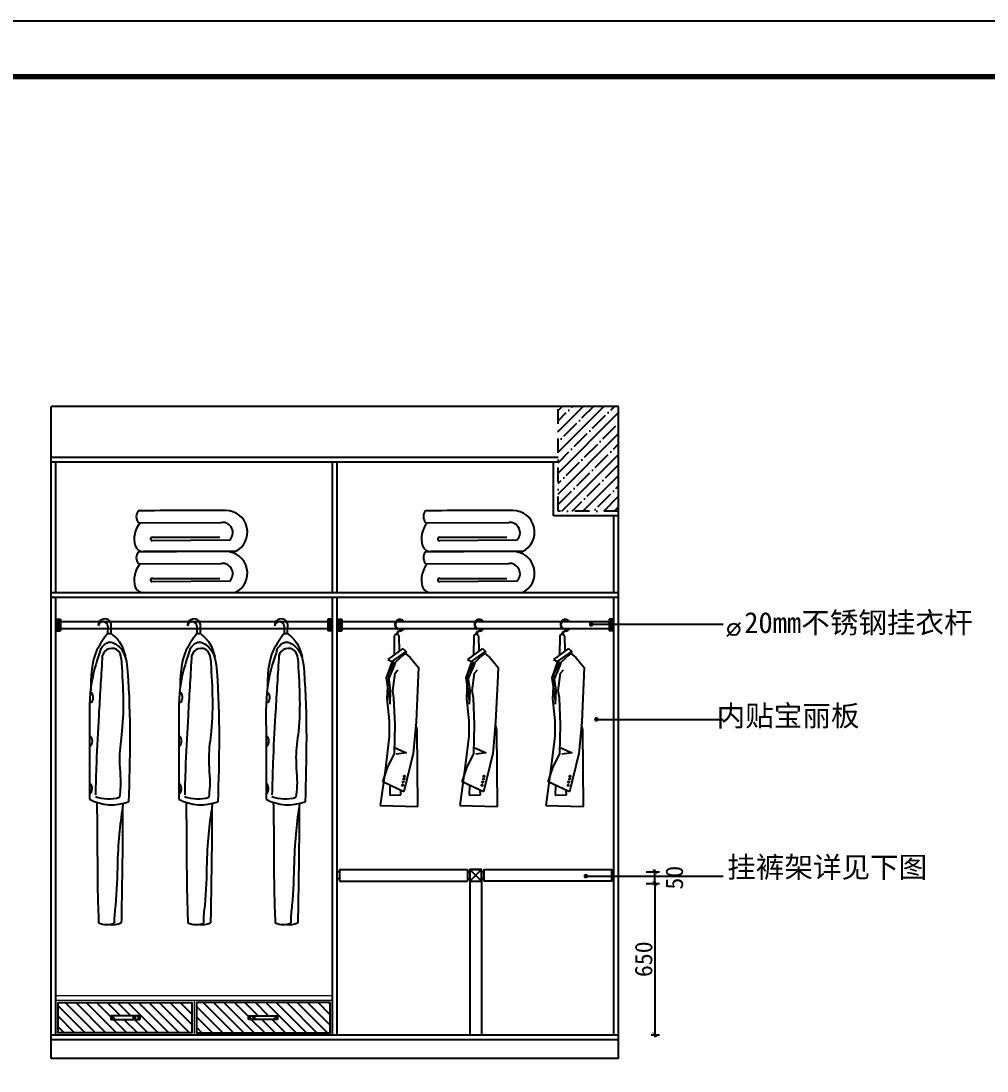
# Model space of a CAD drawing. Header units: millimetres. Extents: x 71641 to 191108, y -23091 to 29972.
# Drawn here: x 136820 to 140970, y -5648 to -1139 of the extents above; entities that cross this region are included whole.
import ezdxf

# ---------------------------------------------------------------- set-up
doc = ezdxf.new("R2010")
doc.units = ezdxf.units.MM
doc.linetypes.add('DASHDOT2', pattern=[0.5, 0.25, -0.125, 0, -0.125])
doc.layers.add('00', color=1, linetype='Continuous')
doc.layers.add('LAYER4', color=4, linetype='Continuous')
doc.layers.add('4', color=4, linetype='Continuous', lineweight=5)
doc.styles.add('200', font='SimSun.ttf', dxfattribs={"height": 600})
doc.styles.add('30', font='SimSun.ttf', dxfattribs={"height": 75})
doc.dimstyles.new('30', dxfattribs={"dimscale": 0, "dimtxt": 90, "dimasz": 20, "dimexe": 20, "dimexo": 20, "dimgap": 10, "dimtad": 1, "dimdec": 0, "dimzin": 0, "dimdsep": 46, "dimtxsty": '30', "dimblk": 'ARCHTICK', "dimcen": 20, "dimdle": 10, "dimclrd": 8, "dimclre": 8, "dimclrt": 2, "dimadec": 0, "dimazin": 0, "dimtfac": 1, "dimtdec": 0, "dimtmove": 2, "dimatfit": 3, "dimldrblk": 'DOT', "dimfxl": 0, "dimtolj": 2, "dimtzin": 0, "dimlwd": -1, "dimarcsym": 0})

# ---------------------------------------------------------------- blocks, each defined once
blk = doc.blocks.new('215')
at = {"color": 191}
for p, q in [((-39637.6, 51830.6), (-39638.2, 51735.3)), ((-39611.1, 51755.3), (-39612.9, 51829.5)), ((-39593.8, 51768.2), (-39669.5, 51712.1)), ((-39593.8, 51768.2), (-39578.1, 51752.5)), ((-39634.6, 51695.7), (-39601.4, 51728.5)), ((-39576.8, 51747), (-39601.4, 51728.5)), ((-39581.7, 51743.3), (-39557.8, 51722.7)), ((-39576.8, 51747), (-39578.1, 51752.5)), ((-39557.5, 51722.6), (-39516.5, 51672.9)), ((-39632.4, 51694.8), (-39669.7, 51608.6)), ((-39669.5, 51712.1), (-39632.4, 51694.7)), ((-39516.5, 51672.9), (-39519.4, 51596.9)), ((-39669.7, 51608.6), (-39674.6, 51517.9)), ((-39519.4, 51596.9), (-39528.2, 51400.9)), ((-39674.6, 51517.9), (-39662.9, 51406.8)), ((-39662.9, 51406.8), (-39662.9, 51327.8)), ((-39522.3, 51360), (-39529.3, 51388.9)), ((-39519.4, 50979.4), (-39522.3, 51360)), ((-39662.9, 51327.8), (-39683.4, 51156.8)), ((-39683.4, 51157.8), (-39707.5, 50984.3)), ((-39683.4, 51156.8), (-39683.4, 51157.8)), ((-39707.5, 50984.3), (-39519.4, 50979.4))]:
    blk.add_line(p, q, dxfattribs=at)
at = {"color": 8}
for p, q in [((-39648.1, 51702), (-39578.1, 51752.5)), ((-39648.1, 51702), (-39677.7, 51622)), ((-39668.5, 51638.4), (-39637.7, 51697.1)), ((-39677.7, 51622), (-39661.2, 51508.4)), ((-39668.5, 51638.4), (-39657.1, 51557.7)), ((-39645.3, 51555.9), (-39633.6, 51643.7)), ((-39633.6, 51643.7), (-39619, 51661.2)), ((-39657.1, 51557.7), (-39659.8, 51489.2)), ((-39639.5, 51520.8), (-39645.3, 51555.9)), ((-39633.6, 51386.3), (-39639.5, 51520.8)), ((-39528.2, 51400.9), (-39542.8, 51243)), ((-39636.5, 51243), (-39633.6, 51386.3)), ((-39671.7, 51172.4), (-39636.5, 51243)), ((-39632.3, 51271.3), (-39575.9, 51247.8)), ((-39575.9, 51247.8), (-39627.6, 51240.3)), ((-39542.8, 51243), (-39589.4, 51052.2)), ((-39694.8, 51102), (-39671.7, 51172.4)), ((-39589.4, 51052.2), (-39694.8, 51102)), ((-39659.4, 51085.3), (-39660.3, 51035.6)), ((-39660.3, 51035.6), (-39604.4, 51036.6)), ((-39604.4, 51036.6), (-39605.1, 51059.6))]:
    blk.add_line(p, q, dxfattribs=at)
at = {"color": 191}
blk.add_circle((-39623.2, 51867.1), 2.65, dxfattribs=at)
at = {"color": 8}
for centre in [(-39595.8, 51085), (-39592.8, 51101.4), (-39588.8, 51116.7), (-39586.5, 51130.1)]:
    blk.add_circle(centre, 3.29, dxfattribs=at)
at = {"color": 191}
for centre, radius, start, end in [((-39609.6, 51887.2), 25.1, 58.8889, 230.4094), ((-39609.6, 51887.2), 22.4, 58.8889, 230.4094), ((-39611.7, 51883.6), 26.6, 46.2084, 58.8889), ((-39611.7, 51883.6), 29.3, 40.831, 58.8889), ((-39625.5, 51823.9), 13.9, 24.2419, 150.7783), ((-39604.9, 51835.5), 22, 98.1438, 177.8717), ((-39604.9, 51835.5), 19.2, 98.1438, 177.7449), ((-39611.7, 51883.6), 26.6, 278.1438, 320.7311), ((-39611.7, 51883.6), 29.3, 278.1438, 325.0188)]:
    blk.add_arc(centre, radius, start, end, dxfattribs=at)
blk = doc.blocks.new('_ARCHTICK')
at = {"color": 0, "linetype": 'ByBlock', "const_width": 0.15}
blk.add_lwpolyline([(-0.5, -0.5), (0.5, 0.5)], dxfattribs=at)
blk = doc.blocks.new('*D231')
at = {"color": 8, "lineweight": -2}
for p, q in [((139506.2, -4842.8), (139562.6, -4842.8)), ((139527.2, -5492.8), (139562.6, -5492.8))]:
    blk.add_line(p, q, dxfattribs=at)
at = {"color": 8}
blk.add_line((139542.6, -4832.8), (139542.6, -5502.8), dxfattribs=at)
at = {"layer": 'Defpoints', "color": 0}
for p in [(139486.2, -4842.8), (139507.2, -5492.8), (139542.6, -5492.8)]:
    blk.add_point(p, dxfattribs=at)
at = {"color": 8, "xscale": 20, "yscale": 20, "zscale": 20}
for p, rotation in [((139542.6, -4842.8), 90), ((139542.6, -5492.8), 270)]:
    blk.add_blockref('_ARCHTICK', p, dxfattribs=dict(at, rotation=rotation))
at = {"color": 2, "insert": (139495.1, -5167.8), "char_height": 75, "attachment_point": 5, "rotation": 90, "style": '30'}
blk.add_mtext('\\A2;650', dxfattribs=at)
blk = doc.blocks.new('_Dot')
at = {"color": 0, "linetype": 'ByBlock', "lineweight": -2}
blk.add_line((-0.5, 0), (-1, 0), dxfattribs=at)
at = {"color": 0, "linetype": 'ByBlock', "const_width": 0.5}
blk.add_lwpolyline([(-0.25, 0, 1), (0.25, 0, 1)], format="xyb", close=True, dxfattribs=at)
blk = doc.blocks.new('*D232')
at = {"color": 8, "lineweight": -2}
for p, q in [((139506.2, -4792.8), (139562.6, -4792.8)), ((139506.2, -4842.8), (139562.6, -4842.8))]:
    blk.add_line(p, q, dxfattribs=at)
at = {"color": 8}
blk.add_line((139542.6, -4852.8), (139542.6, -4782.8), dxfattribs=at)
at = {"layer": 'Defpoints', "color": 0}
for p in [(139486.2, -4792.8), (139542.6, -4792.8), (139486.2, -4842.8)]:
    blk.add_point(p, dxfattribs=at)
at = {"color": 8, "xscale": 20, "yscale": 20, "zscale": 20}
for p, rotation in [((139542.6, -4792.8), 90), ((139542.6, -4842.8), 270)]:
    blk.add_blockref('_ARCHTICK', p, dxfattribs=dict(at, rotation=rotation))
at = {"color": 2, "insert": (139627.3, -4817.8), "char_height": 75, "attachment_point": 5, "rotation": 90, "style": '30'}
blk.add_mtext('\\A2;50', dxfattribs=at)
blk = doc.blocks.new('2')
at = {"color": 191}
for p, q in [((-39957.5, 51668.4), (-39950.9, 51666.8)), ((-39957.5, 51492), (-39950.9, 51490.3)), ((-39542.6, 51366.8), (-39935.5, 51366.8))]:
    blk.add_line(p, q, dxfattribs=at)
at = {"color": 8}
for p, q in [((-39950.9, 51666.8), (-39600, 51669)), ((-39565.1, 51592.7), (-39897.7, 51590.1)), ((-39895.9, 51604.7), (-39608.1, 51604.7)), ((-39542.6, 51543.2), (-39935.5, 51543.2)), ((-39950.9, 51490.3), (-39600, 51492.5)), ((-39565.1, 51416.3), (-39897.7, 51413.7)), ((-39895.9, 51428.3), (-39608.1, 51428.3))]:
    blk.add_line(p, q, dxfattribs=at)
at = {"color": 191}
for centre, radius, start, end in [((-39925.2, 51693.9), 41.2, 143.1809, 218.2472), ((-39664.3, 15534.5), 36185.3, 89.87023, 90.46534), ((-39581.4, 51627.2), 92.5, 294.8344, 90.5457), ((-39867.1, 51598.4), 108.2, 140.7813, 196.5816), ((-39935.5, 51581.1), 37.8, 201.025, 270), ((-39925.2, 51517.5), 41.2, 143.1809, 218.2472), ((-39581.4, 51450.8), 92.5, 294.8344, 90.5457), ((-39867.1, 51421.9), 108.2, 140.7813, 196.5816), ((-39935.5, 51404.6), 37.8, 201.025, 270)]:
    blk.add_arc(centre, radius, start, end, dxfattribs=at)
at = {"color": 8}
for centre, radius, start, end in [((-39596.3, 51624.5), 44.6, 314.4132, 94.7681), ((-39897.8, 51597.5), 7.43, 75.823, 270.7467), ((-39664.3, 15358), 36185.3, 89.87023, 90.46534), ((-39596.3, 51448.1), 44.6, 314.4132, 94.7681), ((-39897.8, 51421.1), 7.43, 75.823, 270.7467)]:
    blk.add_arc(centre, radius, start, end, dxfattribs=at)
blk = doc.blocks.new('212')
at = {"color": 191}
blk.add_lwpolyline([(-40470.7, 51914.3), (-40471.2, 51883.2), (-40456.2, 51883.2), (-40455.7, 51914.3)], dxfattribs=at)
for centre, radius, start, end in [((-40483.4, 51918.3), 28, 351.8218, 185.3797), ((-40491, 51914.1), 20.3, 0.3373, 175.5798), ((-40452.4, 51355.5), 207.7, 242.2897, 290.0925), ((-40474.5, 50724, 342.9), 90.4, 247.1206, 290.8885), ((-40447, 50717.6, 342.9), 84.7, 259.3937, 294.1451)]:
    blk.add_arc(centre, radius, start, end, dxfattribs=at)
at = {"color": 8}
for centre, radius, start, end in [((-40453.7, 51778.5), 41, 357.3675, 185.0421), ((-40467, 51353), 179.4, 251.535, 285.1316)]:
    blk.add_arc(centre, radius, start, end, dxfattribs=at)
at = {"color": 191}
for centre, major_axis, start_param, end_param in [((-40543.2, 51608.3), (0, -20.1), 5.806071, 9.642812), ((-40546.9, 51421.1), (0, -20.1), 6.126837, 9.599254), ((-40548.2, 51216.7), (0, 20.1), 3.092856, 6.319918)]:
    blk.add_ellipse(centre, major_axis=major_axis, ratio=0.51756, start_param=start_param, end_param=end_param, dxfattribs=at)
for points in [[(-40471.2, 51883.2), (-40516.7, 51812.8), (-40543.8, 51637.2)], [(-40456.2, 51883.2), (-40421.7, 51849.3), (-40394.2, 51784.8)], [(-40500.4, 51818.3), (-40538.7, 51679.1), (-40549, 51476.3), (-40549, 51171.6)], [(-40500.4, 51818.3), (-40467.1, 51846), (-40421.9, 51826.6), (-40385.5, 51719.9), (-40381, 51160.4)], [(-40517.6, 51158.3), (-40515.3, 50935.4, 342.9), (-40513.9, 50776.9, 342.9), (-40509.7, 50640.7, 342.9)], [(-40406.9, 51137.6, 39.2), (-40407.8, 50927.5, 342.9), (-40410.1, 50778.9, 342.9), (-40412.3, 50640.3, 342.9)]]:
    blk.add_spline(points, degree=3, dxfattribs=at)
at = {"color": 8}
for points in [[(-40494.6, 51774.9), (-40509.2, 51531.5), (-40519.5, 51326.5), (-40523.6, 51190.2)], [(-40412.7, 51776.7), (-40409.9, 51463.3), (-40420.2, 51351.8), (-40416.1, 51227.4), (-40420.2, 51179.8)]]:
    blk.add_spline(points, degree=3, dxfattribs=at)
at = {"color": 191}
blk.add_open_spline([(-40404.5, 51153.4), (-40417, 51071.4, 207.9), (-40429.6, 50971.9, 375.7), (-40431, 50751.7, 341), (-40443.7, 50669, 342.5), (-40442.3, 50639.5, 342.9)], degree=3, knots=[77.637111, 77.637111, 77.637111, 77.637111, 441.336877, 629.012249, 699.56749, 699.56749, 699.56749, 699.56749], dxfattribs=at)
blk = doc.blocks.new('DOT')
at = {"color": 0, "linetype": 'ByBlock'}
blk.add_line((-0.5, 0), (-1, 0), dxfattribs=at)
at = {"color": 0, "linetype": 'ByBlock', "const_width": 0.5}
blk.add_lwpolyline([(-0.25, 0, 1), (0.25, 0, 1)], format="xyb", close=True, dxfattribs=at)

msp = doc.modelspace()

# ---------------------------------------------------------------- hatches: boundary and pattern name
h = msp.add_hatch()
h.set_pattern_fill('ANSI35', color=8, scale=10, style=0)
h.set_pattern_definition([(45, (821.806, 681.68), (-44.90128, 44.90128), []), (45, (866.71, 681.68), (-44.90128, 44.90128), [79.375, -15.875, 0, -15.875])])
h.paths.add_polyline_path([(139127.3, -3243.8), (139387.3, -3243.8), (139387.3, -2793.8), (139127.3, -2793.8)])
h = msp.add_hatch()
h.set_pattern_fill('ANSI31', color=13, scale=10, style=0)
h.set_pattern_definition([(135, (275511.636, 681.68), (22.45064, 22.45064), [])])
h.paths.add_polyline_path([(136979.3, -5353.8), (136979.3, -5483.8), (137553.8, -5483.8), (137553.8, -5353.8)])
h.paths.add_polyline_path([(137330.8, -5410.8), (137330.8, -5426.2), (137207.5, -5426.2), (137207.5, -5410.8)], flags=16)
h = msp.add_hatch()
h.set_pattern_fill('ANSI31', color=13, scale=10, style=0)
h.set_pattern_definition([(135, (156103.243, 7306.442), (22.45064, 22.45064), [])])
h.paths.add_polyline_path([(137573.8, -5353.8), (137573.8, -5483.8), (138148.3, -5483.8), (138148.3, -5353.8)])
h.paths.add_polyline_path([(137796.8, -5410.8), (137920.1, -5410.8), (137920.1, -5426.2), (137796.8, -5426.2)], flags=16)
at = {"ltscale": 0.5}
h = msp.add_hatch(dxfattribs=at)
h.set_pattern_fill('AR-RROOF', color=191, scale=0.768, angle=450, style=0)
h.set_pattern_definition([(270, (164152.486, 56402.643), (19.5072, -42.91584), [292.608, -39.0144, 97.536, -19.5072]), (270, (164162.24, 56376.698), (25.944576, 19.5072), [58.5216, -6.437376, 117.0432, -14.6304]), (270, (164169.067, 56392.89), (13.069824, -101.43744), [156.0576, -27.31008, 78.0288, -19.5072])])
h.paths.add_polyline_path([(137303.6, -5426.2), (137330.8, -5426.2), (137330.8, -5410.8), (137303.6, -5410.8)])
h.paths.add_polyline_path([(137227.3, -5410.8), (137201.6, -5410.8), (137201.6, -5426.2), (137227.3, -5426.2)])
h = msp.add_hatch(dxfattribs=at)
h.set_pattern_fill('AR-RROOF', color=191, scale=0.768, angle=450, style=0)
h.set_pattern_definition([(270, (110975.152, 56402.643), (-19.5072, -42.91584), [292.608, -39.0144, 97.536, -19.5072]), (270, (110965.398, 56376.698), (-25.944576, 19.5072), [58.5216, -6.437376, 117.0432, -14.6304]), (270, (110958.57, 56392.89), (-13.069824, -101.43744), [156.0576, -27.31008, 78.0288, -19.5072])])
h.paths.add_polyline_path([(137824, -5426.2), (137796.8, -5426.2), (137796.8, -5410.8), (137824, -5410.8)])
h.paths.add_polyline_path([(137900.3, -5410.8), (137926.1, -5410.8), (137926.1, -5426.2), (137900.3, -5426.2)])

# ---------------------------------------------------------------- linework, layer by layer
at = {"color": 3, "lineweight": -2}
msp.add_line((143088.5, -1371.3), (131607, -1371.3), dxfattribs=at)
at = {"color": 0}
for p, q in [((136949.3, -5593.8), (136949.3, -2793.8)), ((139387.3, -2793.8), (136949.3, -2793.8)), ((139387.3, -5593.8), (139387.3, -2793.8)), ((139387.3, -5593.8), (136949.3, -5593.8))]:
    msp.add_line(p, q, dxfattribs=at)
at = {"color": 2, "linetype": 'DASHDOT2', "ltscale": 250}
for p, q in [((139127.3, -3243.8), (139127.3, -2793.8)), ((139387.3, -3243.8), (139127.3, -3243.8))]:
    msp.add_line(p, q, dxfattribs=at)
at = {"color": 3}
for p, q in [((139127.3, -3013.8), (136949.3, -3013.8)), ((139127.3, -3033.8), (136949.3, -3033.8)), ((136969.3, -3593.8), (136969.3, -3033.8)), ((138158.3, -3593.8), (138158.3, -3033.8)), ((138178.3, -3593.8), (138178.3, -3033.8)), ((139107.3, -3263.8), (139107.3, -3033.8)), ((139387.3, -3263.8), (139107.3, -3263.8)), ((139367.3, -3593.8), (139367.3, -3263.8)), ((139387.3, -3593.8), (136949.3, -3593.8)), ((139387.3, -3613.8), (136949.3, -3613.8)), ((136969.3, -5493.8), (136969.3, -3613.8)), ((138158.3, -5493.8), (138158.3, -3613.8)), ((138178.3, -5493.8), (138178.3, -3613.8)), ((139367.3, -5493.8), (139367.3, -3613.8)), ((136989.3, -3718), (138158.3, -3717.9)), ((138198.3, -3718), (139367.3, -3717.9)), ((138188.3, -4782.8), (138737.8, -4782.8)), ((138747.8, -4782.8), (138797.8, -4782.8)), ((138797.8, -4792.8), (138797.8, -5493.8)), ((138188.3, -4832.8), (138737.8, -4832.8)), ((138747.8, -4832.8), (138747.8, -5493.8)), ((138747.8, -4832.8), (138797.8, -4832.8)), ((139387.3, -5493.8), (136949.3, -5493.8)), ((139387.3, -5513.8), (136949.3, -5513.8))]:
    msp.add_line(p, q, dxfattribs=at)
at = {"color": 3, "ltscale": 500}
for p, q in [((136969.3, -3708), (136989.3, -3708)), ((136969.3, -3708), (136989.3, -3708)), ((136989.3, -3708), (136989.3, -3758)), ((136989.3, -3708), (136989.3, -3758)), ((136989.3, -3718), (138158.3, -3717.9)), ((138158.3, -3708), (138138.3, -3708)), ((138158.3, -3708), (138138.3, -3708)), ((138138.3, -3708), (138138.3, -3758)), ((138138.3, -3708), (138138.3, -3758)), ((138178.3, -3708), (138198.3, -3708)), ((138178.3, -3708), (138198.3, -3708)), ((138198.3, -3708), (138198.3, -3758)), ((138198.3, -3708), (138198.3, -3758)), ((138198.3, -3718), (139367.3, -3717.9)), ((139367.3, -3708), (139347.3, -3708)), ((139367.3, -3708), (139347.3, -3708)), ((139347.3, -3708), (139347.3, -3758)), ((139347.3, -3708), (139347.3, -3758)), ((136969.3, -3758), (136989.3, -3758)), ((136969.3, -3758), (136989.3, -3758)), ((136989.3, -3748.2), (138158.3, -3748)), ((138158.3, -3758), (138138.3, -3758)), ((138158.3, -3758), (138138.3, -3758)), ((138178.3, -3758), (138198.3, -3758)), ((138178.3, -3758), (138198.3, -3758)), ((138198.3, -3748.2), (139367.3, -3748)), ((139367.3, -3758), (139347.3, -3758)), ((139367.3, -3758), (139347.3, -3758))]:
    msp.add_line(p, q, dxfattribs=at)
at = {"color": 8, "ltscale": 500}
for p, q in [((136969.3, -3708.9), (136989.3, -3708.9)), ((136969.3, -3710.7), (136989.3, -3710.7)), ((136969.3, -3713.3), (136989.3, -3713.3)), ((136969.3, -3717.9), (136989.3, -3717.9)), ((136969.3, -3725.4), (136989.3, -3725.4)), ((136969.3, -3733.1), (136989.3, -3733.1)), ((136969.3, -3740.7), (136989.3, -3740.7)), ((138158.3, -3708.9), (138138.3, -3708.9)), ((138158.3, -3710.7), (138138.3, -3710.7)), ((138158.3, -3713.3), (138138.3, -3713.3)), ((138158.3, -3717.9), (138138.3, -3717.9)), ((138158.3, -3725.4), (138138.3, -3725.4)), ((138158.3, -3733.1), (138138.3, -3733.1)), ((138158.3, -3740.7), (138138.3, -3740.7)), ((138178.3, -3708.9), (138198.3, -3708.9)), ((138178.3, -3710.7), (138198.3, -3710.7)), ((138178.3, -3713.3), (138198.3, -3713.3)), ((138178.3, -3717.9), (138198.3, -3717.9)), ((138178.3, -3725.4), (138198.3, -3725.4)), ((138178.3, -3733.1), (138198.3, -3733.1)), ((138178.3, -3740.7), (138198.3, -3740.7)), ((139367.3, -3708.9), (139347.3, -3708.9)), ((139367.3, -3710.7), (139347.3, -3710.7)), ((139367.3, -3713.3), (139347.3, -3713.3)), ((139367.3, -3717.9), (139347.3, -3717.9)), ((139367.3, -3725.4), (139347.3, -3725.4)), ((139367.3, -3733.1), (139347.3, -3733.1)), ((139367.3, -3740.7), (139347.3, -3740.7)), ((136969.3, -3748.2), (136989.3, -3748.2)), ((136969.3, -3752.8), (136989.3, -3752.8)), ((136969.3, -3755.3), (136989.3, -3755.3)), ((136969.3, -3757.2), (136989.3, -3757.2)), ((138158.3, -3748.2), (138138.3, -3748.2)), ((138158.3, -3752.8), (138138.3, -3752.8)), ((138158.3, -3755.3), (138138.3, -3755.3)), ((138158.3, -3757.2), (138138.3, -3757.2)), ((138178.3, -3748.2), (138198.3, -3748.2)), ((138178.3, -3752.8), (138198.3, -3752.8)), ((138178.3, -3755.3), (138198.3, -3755.3)), ((138178.3, -3757.2), (138198.3, -3757.2)), ((139367.3, -3748.2), (139347.3, -3748.2)), ((139367.3, -3752.8), (139347.3, -3752.8)), ((139367.3, -3755.3), (139347.3, -3755.3)), ((139367.3, -3757.2), (139347.3, -3757.2))]:
    msp.add_line(p, q, dxfattribs=at)
at = {"color": 2}
for p, q in [((139909.5, -3723.8), (139852.7, -3781.7)), ((138188.3, -4792.8), (138178.3, -4792.8)), ((138188.3, -4822.8), (138178.3, -4822.8)), ((138737.8, -4792.8), (138747.8, -4792.8)), ((138737.8, -4822.8), (138747.8, -4822.8)), ((138747.8, -4782.8), (138797.8, -4832.8)), ((138797.8, -4782.8), (138747.8, -4832.8)), ((138807.8, -4792.8), (138797.8, -4792.8)), ((138807.8, -4822.8), (138797.8, -4822.8)), ((139357.3, -4792.8), (139367.3, -4792.8)), ((139357.3, -4822.8), (139367.3, -4822.8))]:
    msp.add_line(p, q, dxfattribs=at)
at = {"color": 8}
for p, q in [((137303.6, -5426.2), (137303.6, -5410.8)), ((137824, -5426.2), (137824, -5410.8))]:
    msp.add_line(p, q, dxfattribs=at)
at = {"color": 3, "lineweight": -2}
for points in [[(131607, -1371.3), (143088.5, -1371.3), (143088.5, -9390.9), (131607, -9390.9)], [(131613.5, -1377.8), (143082, -1377.8), (143082, -9384.4), (131613.5, -9384.4)], [(131620, -1384.3), (143075.5, -1384.3), (143075.5, -9377.9), (131620, -9377.9)]]:
    msp.add_lwpolyline(points, close=True, dxfattribs=at)
at = {"color": 2}
for points in [[(138188.3, -4782.8), (138188.3, -4832.8)], [(138737.8, -4782.8), (138737.8, -4832.8)], [(138807.8, -4782.8), (138807.8, -4832.8)]]:
    msp.add_lwpolyline(points, dxfattribs=at)
at = {"color": 3}
msp.add_lwpolyline([(138747.8, -4832.8), (138797.8, -4832.8), (138797.8, -4782.8), (138747.8, -4782.8)], close=True, dxfattribs=at)
msp.add_lwpolyline([(138807.8, -4782.8), (139357.3, -4782.8), (139357.3, -4832.8), (138807.8, -4832.8)], dxfattribs=at)
at = {"color": 8}
for points in [[(136979.3, -5353.8), (137553.8, -5353.8), (137553.8, -5483.8), (136979.3, -5483.8)], [(138148.3, -5353.8), (137573.8, -5353.8), (137573.8, -5483.8), (138148.3, -5483.8)], [(137330.8, -5426.2), (137330.8, -5410.8), (137207.5, -5410.8), (137207.5, -5426.2)], [(137796.8, -5426.2), (137796.8, -5410.8), (137920.1, -5410.8), (137920.1, -5426.2)]]:
    msp.add_lwpolyline(points, close=True, dxfattribs=at)
at = {"color": 2}
msp.add_circle((139882.3, -3751.5), 24.8, dxfattribs=at)
at = {"layer": '00', "color": 8, "lineweight": -2}
msp.add_lwpolyline([(131374.4, -1138.7), (143321.1, -1138.7), (143321.1, -9623.5), (131374.4, -9623.5)], close=True, dxfattribs=at)
at = {"layer": '4', "color": 3}
for p, q in [((136969.3, -5323.8), (138158.3, -5323.8)), ((136969.3, -5343.8), (138158.3, -5343.8)), ((137563.8, -5343.8), (137563.8, -5493.8))]:
    msp.add_line(p, q, dxfattribs=at)

# ---------------------------------------------------------------- block references
at = {"layer": 'LAYER4'}
for name, p in [('2', (177281.5, -54960.7)), ('2', (178515.4, -54960.7)), ('212', (177662.9, -55652.4)), ('212', (178046.5, -55652.4)), ('212', (178421.4, -55652.4))]:
    msp.add_blockref(name, p, dxfattribs=at)
at = {"layer": 'LAYER4', "xscale": 0.860606208036188, "yscale": 0.8606062079998082, "zscale": 0.8606062080000002}
for p in [(172535.6, -48385), (172877.3, -48385), (173246.9, -48385)]:
    msp.add_blockref('215', p, dxfattribs=at)

# ---------------------------------------------------------------- texts
at = {"char_height": 90, "width": 1902.141, "attachment_point": 1, "style": '200'}
for s, insert in [('{\\C2;20mm不锈钢挂衣杆}', (139927, -3677.2)), ('{\\C2;内贴宝丽板}', (139808.5, -4077.2)), ('{\\C2;挂裤架详见下图}', (139854.1, -4727.5))]:
    msp.add_mtext(s, dxfattribs=dict(at, insert=insert))

# ---------------------------------------------------------------- dimensions: what is measured, and where the dimension line sits
at = {"color": 8}
dim = msp.add_linear_dim(base=(139542.6, -4792.8), p1=(139486.2, -4842.8), p2=(139486.2, -4792.8), angle=90, dimstyle='30', override={"dimscale": 1}, dxfattribs=at)
dim.commit()
dim.dimension.update_dxf_attribs({"geometry": '*D232', "text_midpoint": (139627.3, -4817.8), "dimtype": 160})
dim = msp.add_linear_dim(base=(139542.6, -5492.8), p1=(139486.2, -4842.8), p2=(139507.2, -5492.8), angle=90, dimstyle='30', override={"dimscale": 1}, dxfattribs=at)
dim.commit()
dim.dimension.update_dxf_attribs({"geometry": '*D231', "text_midpoint": (139495.1, -5167.8)})

# ---------------------------------------------------------------- leaders
at = {"color": 3}
for points in [[(139269.6, -3729.6), (139836.2, -3729.6)], [(139292.2, -4137.9), (139836.2, -4137.9)], [(139246.8, -4811), (139836.2, -4811)]]:
    msp.add_leader(points, dimstyle='30', override={"dimscale": 1, "dimtxt": 75, "dimtad": 0, "dimldrblk": 'DOT'}, dxfattribs=at)

doc.saveas('drawing.dxf')
